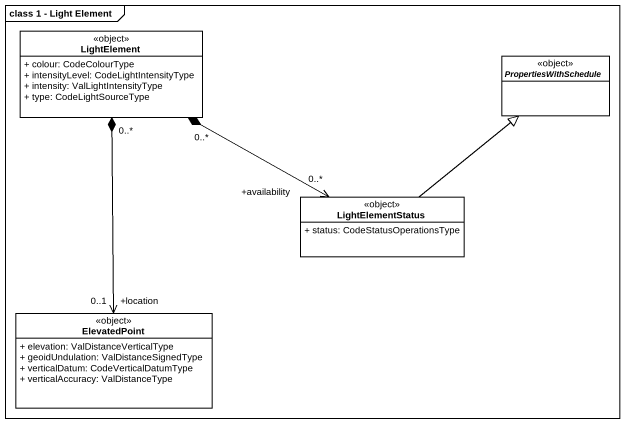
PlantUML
@startuml
mainframe class 1 - Light Element
hide circle
hide empty members
skinparam classAttributeIconSize 0
class LightElement <<object>> {
  + colour: CodeColourType
  + intensityLevel: CodeLightIntensityType
  + intensity: ValLightIntensityType
  + type: CodeLightSourceType
}
abstract class PropertiesWithSchedule <<object>>
class LightElementStatus <<object>> {
  + status: CodeStatusOperationsType
}
class ElevatedPoint <<object>> {
  + elevation: ValDistanceVerticalType
  + geoidUndulation: ValDistanceSignedType
  + verticalDatum: CodeVerticalDatumType
  + verticalAccuracy: ValDistanceType
}
LightElement "0..*" *-right-> "+availability\n0..*" LightElementStatus
LightElement "0..*" *--> "+location\n0..1" ElevatedPoint
LightElementStatus -up-|> PropertiesWithSchedule
@enduml
